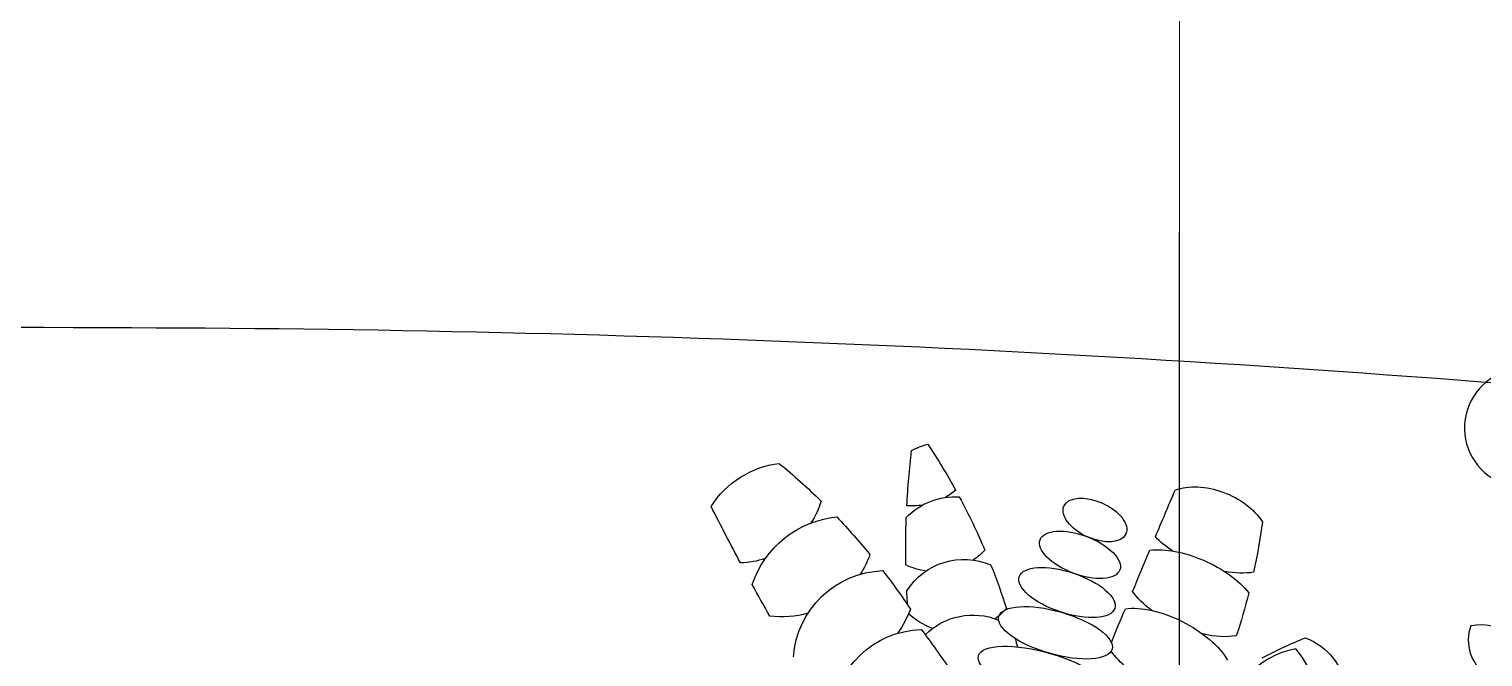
# Model space of a CAD drawing. Header units: millimetres. Extents: x -343543 to 400519, y -115663 to 104219.
# Drawn here: x -315249 to -314635, y 1278 to 1543 of the extents above; entities that cross this region are included whole.
import ezdxf
from ezdxf.xclip import XClip

# ---------------------------------------------------------------- set-up
doc = ezdxf.new("R2010")
doc.units = ezdxf.units.MM
doc.header["$XCLIPFRAME"] = 0
doc.linetypes.add('XREF MAT BANG TUONG XAY$0$CENTER', pattern=[50.8, 31.75, -6.35, 6.35, -6.35])
doc.layers.get('0').update_dxf_attribs({"color": 231, "lineweight": 0})
for name, color, linetype, lineweight in [('A-PATT', 252, 'Continuous', 9), ('A-SYMBOLS', 10, 'Continuous', 13), ('XREF MAT BANG TUONG XAY$0$A-GRID', 8, 'XREF MAT BANG TUONG XAY$0$CENTER', 15)]:
    doc.layers.add(name, color=color, linetype=linetype, lineweight=lineweight)
doc.layers.add('XREF MAT BANG NOI THAT$0$FF-Plants', color=8, linetype='Continuous')
doc.layers.add('XREF MAT BANG TUONG XAY$0$A-PATT', color=8, linetype='Continuous')

# ---------------------------------------------------------------- blocks, each defined once
blk = doc.blocks.new('XREF MAT BANG TUONG XAY$0$00.xref_IKIGAI_Truc')
at = {"layer": 'XREF MAT BANG TUONG XAY$0$A-GRID', "color": 8, "ltscale": 20}
blk.add_lwpolyline([(23800, -3895), (23800, 22924.44)], dxfattribs=at)
blk = doc.blocks.new('XREF MAT BANG TUONG XAY$0$xref_IKIGAI_Cot')
at = {"layer": 'XREF MAT BANG TUONG XAY$0$A-GRID', "color": 8, "ltscale": 20}
blk.add_lwpolyline([(23800, -3895), (23800, 22924.44)], dxfattribs=at)
blk = doc.blocks.new('XREF MAT BANG NOI THAT$0$YLD.Studio-04-229')
at = {"layer": 'XREF MAT BANG NOI THAT$0$FF-Plants', "color": 8}
for centre, radius, start, end in [((-422.35, 295.88), 25, 100.31582, 252.15532), ((-427.89, 206.37), 17.86, 160.03477, 311.87427), ((-440.64, 187.5), 25.29, 12.72841, 99.18063), ((-512.12, 167.58), 35.72, 100.31582, 252.15532), ((-557.57, 170.57), 50.58, 313.00946, 39.46168)]:
    blk.add_arc(centre, radius, start, end, dxfattribs=at)
blk = doc.blocks.new('XREF MAT BANG NOI THAT$0$YLD.Studio-03-28')
at = {"layer": 'XREF MAT BANG NOI THAT$0$FF-Plants', "color": 8}
for centre, major_axis, ratio, start_param, end_param in [((-77.49, -59.29), (37.64, 10.78), 1, 2.340663, 3.806949), ((-104.73, -70.83), (37.6, 10.95), 1, 2.336167, 3.802453), ((331.95, -1039.41), (-534.86, 954.86), 1, -0.047903, -0.034034), ((-173.89, -95.15), (38.14, 8.87), 1, 0.469374, 0.884243), ((-130.17, -78.33), (39.97, 11.33), 1, 2.586623, 3.750756), ((331.95, -1039.41), (-902.87, 618.6), 1, -0.48404, -0.459531), ((-200.9, -101.55), (36.26, 6.41), 1, 0.480209, 0.769788), ((-163.3, -85.72), (38.08, 10.86), 1, 2.834025, 3.721727), ((-158.04, -84.69), (49.34, 9.64), 1, -0.410561, -0.181478), ((-189.38, 175.29), (267.12, 86.45), 1, -1.561478, -1.485068), ((-69.77, -84.57), (27.63, 7.13), 1, 3.083987, 4.256555), ((-46.34, -104.18), (-27.9, 8.85), 0.32034, 4.712389, 10.995574), ((-173.89, -95.15), (37.89, 9.89), 1, -0.514776, -0.276708), ((-216.63, 163.75), (274.39, 59.47), 1, -1.461924, -1.390655), ((164.81, -310.51), (246.87, 246.87), 1, 1.695842, 1.713107), ((-103.93, -121.7), (26.46, 10.7), 1, 0.929655, 1.355947), ((-200.9, -101.55), (36.6, 4.02), 1, -0.407081, -0.129834), ((-86.05, -101.92), (27.29, 8.36), 1, 2.817212, 4.233401), ((-216.63, 163.75), (273.46, 63.61), 1, 4.699825, 4.77496), ((164.81, -310.51), (347.81, 30.31), 1, 2.442768, 2.500244), ((-125.03, -138.22), (28.31, 3.58), 1, 0.992036, 1.302554), ((-52.66, -121.47), (-23.66, 7.62), 0.362784, 4.712389, 10.995574), ((-247.58, 98.25), (-195.64, 195.64), 1, 3.074822, 3.088233), ((-216.63, 163.75), (248.92, 129.86), 1, 4.329382, 4.413944), ((-103.93, -121.7), (27.93, 5.85), 1, -0.092452, 0.13377), ((-247.58, 98.25), (258.06, 99.76), 1, -1.338969, -1.268726), ((-103.93, -121.7), (27.45, 7.81), 1, 3.041096, 3.907647), ((-125.03, -138.22), (27.47, 7.75), 1, -0.117756, 0.106875), ((-58.11, -138.26), (-20.48, 5.72), 0.405439, 4.712389, 10.995574), ((-8.3, -140.7), (-29.95, 3.28), 0.490947, -1.152148, -0.762871), ((164.81, -310.51), (335.81, 95.52), 1, 2.324239, 2.390992), ((-148.49, -155.88), (20.18, 20.18), 1, 0.049122, 0.277291), ((-247.58, 98.25), (268.25, 67.73), 1, -1.331889, -1.241895), ((9598.21, -2076.1), (-9657.65, 1797.41), 1, -0.015287, -0.01372), ((-148.49, -155.88), (20.18, 20.18), 1, 5.783878, 5.971852), ((-62.44, -154.51), (-17.52, 4.12), 0.456009, 4.712389, 10.995574), ((-8.3, -140.7), (-29.95, 3.28), 0.490947, 0.603982, 2.465473), ((-120.41, -138.5), (27.48, 7.72), 1, 3.333395, 3.591583), ((-247.58, 98.25), (262.76, 86.63), 1, -1.496933, -1.414506), ((-14.41, -167.33), (-29.71, 5.01), 0.490947, -1.152148, -0.707001), ((9598.21, -2076.1), (2618.51, 9468.06), 1, 1.643686, 1.64561), ((-14.41, -167.33), (-29.71, 5.01), 0.490947, 3.753714, 4.32554), ((-65.4, -170.23), (-14.12, 2.44), 0.543524, 4.712389, 10.995574), ((-243.8, -91.45), (223.08, 143.01), 1, -0.91466, -0.843709), ((249.16, -37.37), (-201.19, 157.88), 1, 1.171755, 1.250482), ((42.16, -151.58), (26.72, 7.43), 1, 4.215397, 5.285768), ((-22.06, -193.56), (-29.37, 6.73), 0.490947, -1.152148, -0.795463), ((-14.41, -167.33), (-29.71, 5.01), 0.490947, 0.678699, 2.38936), ((9598.21, -2076.1), (-9680.08, 1672.37), 1, -0.02331, -0.021125), ((-22.06, -193.56), (-29.37, 6.73), 0.490947, 3.847362, 4.32554), ((-243.8, -91.45), (172.72, 200.95), 1, -1.320605, -1.239195), ((-22.06, -193.56), (-25.27, 5.06), 0.671515, 0.638476, 2.368728)]:
    blk.add_ellipse(centre, major_axis=major_axis, ratio=ratio, start_param=start_param, end_param=end_param, dxfattribs=at)
blk = doc.blocks.new('XREF MAT BANG NOI THAT')
at = {"color": 8}
blk.add_blockref('XREF MAT BANG NOI THAT$0$YLD.Studio-04-229', (24367.63, 1078.86), dxfattribs=at)
at = {"color": 8, "xscale": -0.9999999999999997, "rotation": 146.0580917890221}
blk.add_blockref('XREF MAT BANG NOI THAT$0$YLD.Studio-03-28', (23723.59, 1158.18), dxfattribs=at)
blk = doc.blocks.new('01.Xref _MB T1')
at = {"layer": 'XREF MAT BANG TUONG XAY$0$A-PATT', "color": 8}
blk.add_lwpolyline([(25238.24797, 15.00243, 0.087426556), (25265.09208, 504.2891, 0.131902969), (25110.24913, 917.57184, 0.130536949), (24746.58978, 1202.53717, 0.082468327), (24022.4805, 1386.15429, 0.021735377), (23357.86025, 1416.92817, -0.007186396), (22570.54046, 1431.15427, -0.017000948), (22077.28112, 1468.35851, -0.042272716), (21500.01981, 1576.09554, -0.107296615)], format="xyb", dxfattribs=at)
at = {"color": 8}
blk.add_blockref('XREF MAT BANG TUONG XAY$0$00.xref_IKIGAI_Truc', (0.00011, 0), dxfattribs=at)
ref = blk.add_blockref('XREF MAT BANG TUONG XAY$0$xref_IKIGAI_Cot', (-0.00927, -0.00001), dxfattribs=at)
XClip(ref).set_block_clipping_path([(-1610.3425959283, -2225.6693134198), (41829.1295208634, 21555.8819575264)])
at = {"layer": 'A-PATT', "color": 8}
blk.add_blockref('XREF MAT BANG NOI THAT', (0, 0), dxfattribs=at)

msp = doc.modelspace()

# ---------------------------------------------------------------- block references
at = {"layer": 'A-SYMBOLS'}
msp.add_blockref('01.Xref _MB T1', (-338563.48, 0), dxfattribs=at)

doc.saveas('drawing.dxf')
